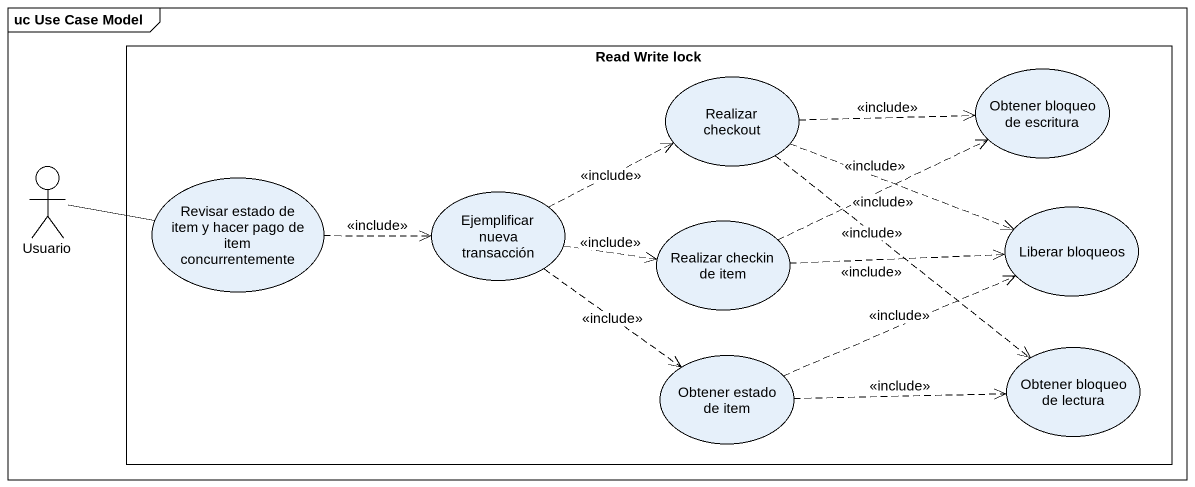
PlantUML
@startuml
mainframe uc Use Case Model
rectangle "Read Write lock" as Read_Write_lock {
  usecase "Obtener bloqueo de escritura" as Obtener_bloqueo_de_escritura
  usecase "Realizar checkout" as Realizar_checkout
  usecase "Revisar estado de item y hacer pago de item concurrentemente" as Revisar_estado_de_item_y
  usecase "Ejemplificar nueva transacción" as Ejemplificar_nueva
  usecase "Realizar checkin de item" as Realizar_checkin_de_item
  usecase "Liberar bloqueos" as Liberar_bloqueos
  usecase "Obtener estado de item" as Obtener_estado_de_item
  usecase "Obtener bloqueo de lectura" as Obtener_bloqueo_de_lectura
}
actor Usuario
Realizar_checkout .right.> Obtener_bloqueo_de_escritura : <<include>>
Realizar_checkout .right.> Liberar_bloqueos : <<include>>
Realizar_checkout ..> Obtener_bloqueo_de_lectura : <<include>>
Usuario -right- Revisar_estado_de_item_y
Revisar_estado_de_item_y .right.> Ejemplificar_nueva : <<include>>
Ejemplificar_nueva .right.> Realizar_checkout : <<include>>
Ejemplificar_nueva .right.> Realizar_checkin_de_item : <<include>>
Ejemplificar_nueva ..> Obtener_estado_de_item : <<include>>
Realizar_checkin_de_item .right.> Obtener_bloqueo_de_escritura : <<include>>
Realizar_checkin_de_item .right.> Liberar_bloqueos : <<include>>
Obtener_estado_de_item .right.> Liberar_bloqueos : <<include>>
Obtener_estado_de_item .right.> Obtener_bloqueo_de_lectura : <<include>>
@enduml
